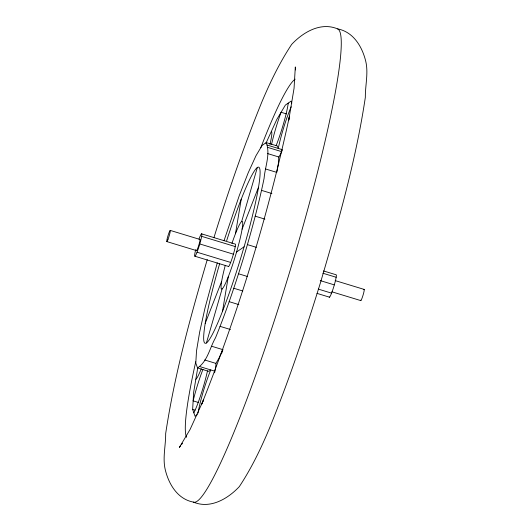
<?xml version="1.0" encoding="UTF-8"?>
<svg xmlns="http://www.w3.org/2000/svg" width="531" height="531" viewBox="0 0 531 531"><rect width="100%" height="100%" fill="white"/><g stroke="black" fill="none" stroke-linecap="round" stroke-linejoin="round"><path stroke-width="0.8" d="M197.346 414.645L195.069 416.218L192.64 409.414L193.649 392.336L197.731 367.897M224.055 240.596L239.308 195.488L248.203 172.787L255.988 155.709L262.128 145.408L266.204 142.6C270.677 154.056 264.996 166.714 264.086 178.409C258.444 205.689 251.083 232.565 243.098 259.241C234.875 285.738 226.04 312.062 215.526 337.749C209.798 347.672 207.634 361.332 197.532 367.937L195.793 363.065L196.516 350.852L199.649 332.127L204.973 308.159L217.279 262.858M282.319 150.114A28.847 2.914 -73.1 0 1 278.788 156.984L278.43 163.09L277.003 171.632M228.27 276.79L222.509 311.325A92.102 9.306 -73.1 0 1 206.4 343.013L222.097 288.937M235.465 233.746L241.227 199.211A92.102 9.306 -73.1 0 1 257.336 167.517A92.049 9.299 -73.1 0 1 258.517 187.231A92.102 9.306 -73.1 0 1 244.094 246.796L236.554 252.039M207.243 259.672C190.423 316.874 174.52 374.587 165.665 433.635C165.805 445.675 162.42 457.961 165.287 469.842C168.812 484.292 177.626 499.173 193.397 502.1C210.289 509.262 227.905 498.768 239.302 486.642C251.15 468.747 260.482 449.498 268.845 429.765C288.466 381.816 304.96 332.678 320.306 283.215C338.293 222.064 355.889 160.515 365.335 97.365C365.195 85.325 368.58 73.039 365.713 61.158C362.188 46.708 353.374 31.827 337.603 28.9C320.711 21.738 303.095 32.232 291.698 44.358C279.85 62.253 270.518 81.502 262.155 101.235C243.955 145.899 228.211 191.512 213.953 237.576M241.638 221.6L257.336 167.524M219.655 263.681L219.642 263.741A92.102 9.306 -73.1 0 0 205.218 323.306L221.646 281.357M242.09 229.18L258.517 187.231M265.925 143.35L276.804 119.462L285.393 105.065L291.088 101.136L291.818 103.18M211.657 346.245L222.867 349.657L218.958 358.239L215.891 363.39A28.847 2.914 -73.1 0 1 214.61 372.808M180.732 445.615L179.372 447.414L190.098 429.42L203.705 399.558L201.727 404.124C238.996 310.861 268.334 214.371 289.475 116.189L288.731 120.232L294.055 88.305L295.316 66.952L295.482 69.953M181.635 444.414L182.545 443.212M286.508 113.913L281.098 112.267A28.847 2.914 -73.1 0 0 271.547 144.545M266.204 142.6L277.414 146.012L278.284 148.441A28.847 2.914 -73.1 0 1 291.227 106.777M267.073 145.036L282.147 149.623M267.943 147.465L281.47 151.581M267.578 153.572L278.788 156.984M265.659 169.004L276.87 172.409M261.438 190.337L271.899 193.523M255.179 216.163L264.896 219.117M247.346 244.592L256.32 247.32M201.495 233.813L235.127 244.048A11.782 1.188 -73.1 0 1 232.99 255.663A11.782 1.188 -73.1 0 1 228.317 266.383M323.505 270.936L336.023 274.746A11.782 1.188 -73.1 0 1 333.886 286.362A11.782 1.188 -73.1 0 1 329.213 297.081M201.641 236.335L235.273 246.57M322.875 273.226L336.176 277.268M170.152 230.381L199.862 239.421M335.174 280.594L364.1 289.395M199.795 243.955L233.428 254.19M320.246 280.607L334.324 284.888M166.9 241.605L196.603 250.645M331.915 291.818L360.848 300.619M197.034 252.212L230.666 262.44M318.268 289.096L331.563 293.139M194.977 256.254L228.609 266.489M316.994 293.377L329.505 297.187M238.465 273.757L247.433 276.485M233.826 288.267L242.8 290.995M229.126 301.654L238.844 304.615M220 326.339L230.461 329.525M204.674 359.978L215.891 363.39M199.57 366.529L214.643 371.116M197.532 367.937L208.743 371.348L210.78 369.941A28.847 2.914 -73.1 0 0 198.07 413.078M198.554 402.518L193.145 400.872A28.847 2.914 -73.1 0 1 202.955 369.417M192.64 409.414L194.957 410.118M186.567 437.298A188.459 19.043 -73.1 0 1 195.74 361.757M260.767 147.751A188.459 19.043 -73.1 0 1 295.203 79.119M337.603 28.9A247.346 24.99 -73.1 0 1 289.083 273.85A247.346 24.99 -73.1 0 1 193.397 502.1M271.348 131.449A28.847 2.914 -73.1 0 1 269.974 144.465M288.24 103.1A28.847 2.914 -73.1 0 1 276.127 145.6M201.269 368.766A32.889 3.325 -73.1 0 1 195.833 379.287M244.094 246.782A92.049 9.299 -73.1 0 1 222.522 311.252M206.426 342.913A92.049 9.299 -73.1 0 1 205.251 323.2M226.664 240.702A92.049 9.299 -73.1 0 1 241.247 199.178M363.848 289.727A5.887 0.597 -73.1 0 1 363.038 295.203A5.887 0.597 -73.1 0 1 360.675 300.134M199.603 239.753A5.887 0.597 -73.1 0 1 198.793 245.236A5.887 0.597 -73.1 0 1 196.437 250.161M207.482 370.85A28.847 2.914 -73.1 0 1 193.855 412.819M231.928 243.45A35.338 3.571 -73.1 0 1 242.202 228.509A35.338 3.571 -73.1 0 1 225.675 282.963A35.338 3.571 -73.1 0 1 225.21 265.586M221.493 353.845A28.847 2.914 -73.1 0 1 222.867 349.657M198.979 239.056A11.782 1.188 -73.1 0 1 201.554 236.826A11.782 1.188 -73.1 0 1 196.191 254.216A11.782 1.188 -73.1 0 1 195.707 249.656M167.929 239.581A5.887 0.597 -73.1 0 0 170.298 230.434A5.887 0.597 -73.1 0 0 167.351 237.968A5.887 0.597 -73.1 0 0 167.929 239.581"/></g></svg>
